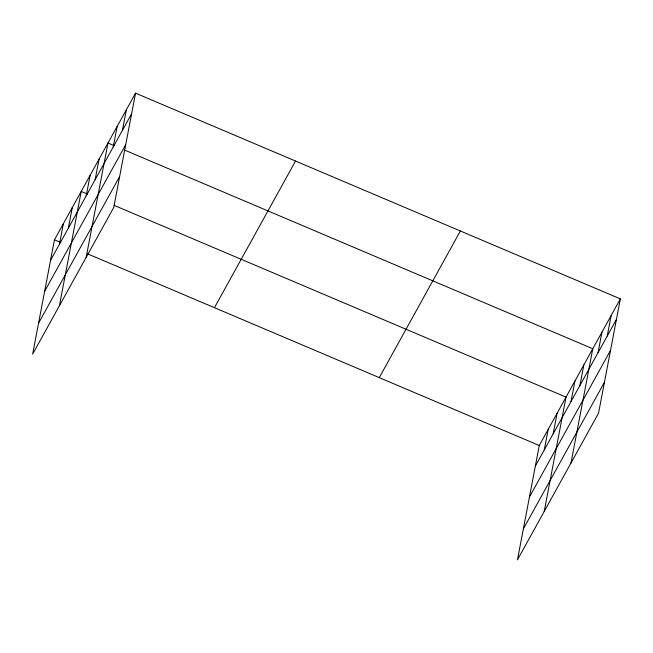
<?xml version="1.0" encoding="UTF-8"?>
<svg xmlns="http://www.w3.org/2000/svg" width="653" height="653" viewBox="0 0 653 653"><rect width="100%" height="100%" fill="white"/><g stroke="black" fill="none" stroke-linecap="round" stroke-linejoin="round"><path stroke-width="0.98" d="M135.546 93.159L54.46 239.798L32.65 354.122L113.736 207.483L135.546 93.159L620.35 298.878L598.54 413.202L517.454 559.841L539.264 445.517L620.35 298.878M59.456 244.222L63.382 223.669M68.377 228.093L72.295 207.54M59.407 305.735L81.217 191.402L87.616 194.121M86.22 195.827L90.138 175.273M95.134 179.697L99.06 159.144M86.163 257.347L107.974 143.015L114.373 145.733M113.247 146.949L117.165 126.396M122.438 130.331L126.356 109.777M544.259 449.933L548.185 429.38M553.181 433.804L557.099 413.251M544.21 511.454L566.02 397.122L114.128 205.369M571.024 401.546L574.942 380.993M579.937 385.417L583.864 364.864M570.975 463.059L592.777 348.735L124.429 150.002M598.05 352.669L601.968 332.116M607.241 336.05L611.159 315.497M50.542 260.351L131.628 113.712M44.633 291.295L125.719 144.656M38.551 323.178L119.638 176.539M214.445 307.685L295.531 161.046M379.279 377.63L460.365 230.991M535.346 466.062L616.432 319.431M529.436 497.015L610.522 350.375M523.355 528.897L604.441 382.258M54.46 239.798L60.86 242.516M87.371 253.764L539.264 445.517"/></g></svg>
